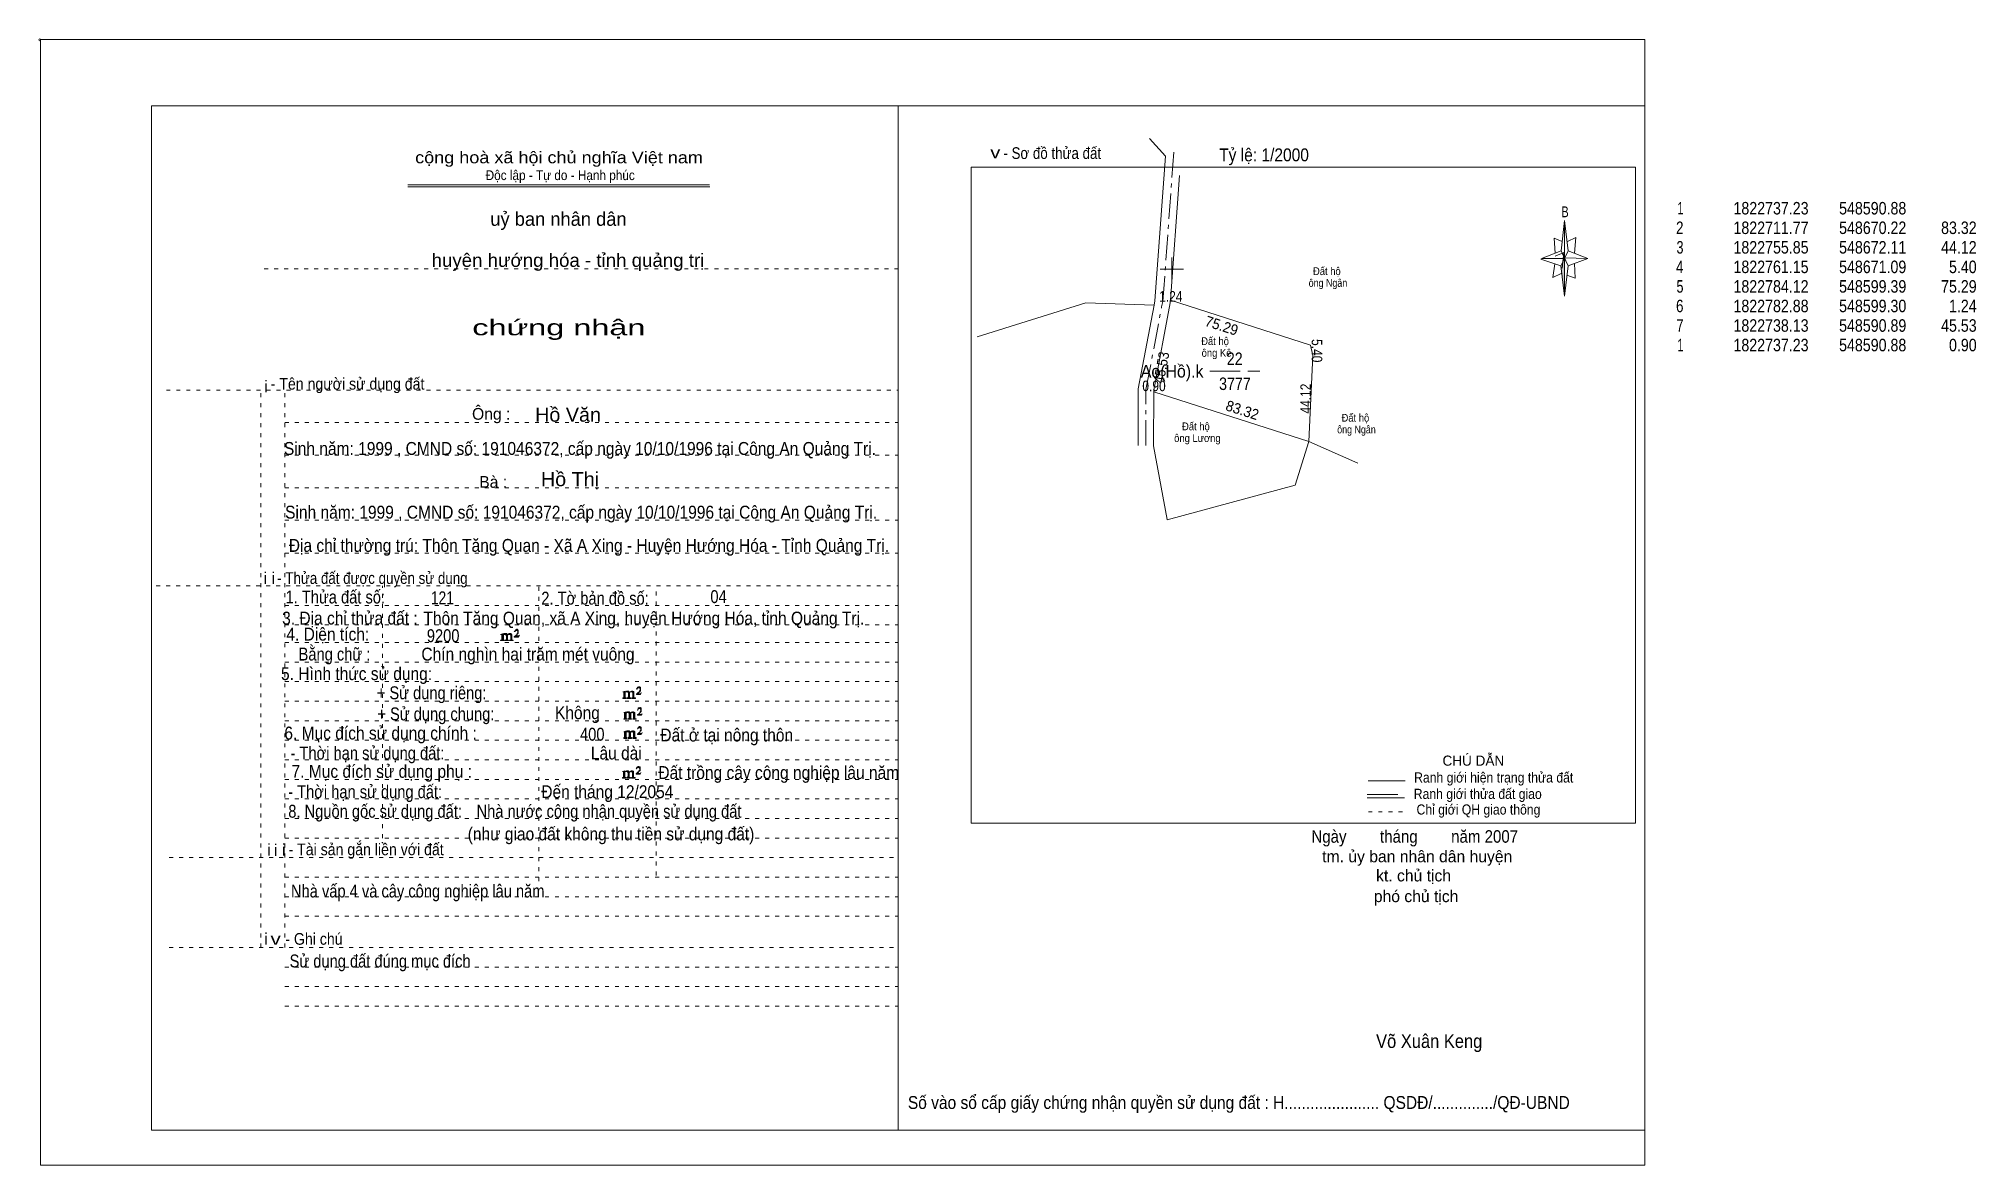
# Model space of a CAD drawing. Header units: centimetres. Extents: x -1.6 to 48, y -3.3 to 25.5.
import ezdxf
from ezdxf.enums import TextEntityAlignment as Align

# ---------------------------------------------------------------- set-up
doc = ezdxf.new("R2010")
doc.units = ezdxf.units.CM
doc.header["$LTSCALE"] = 0.13
for name, pattern in [('DOT_DASHED', [7.7, 5, -1.2, 0.3, -1.2]), ('DOTTED', [1.5, 0.3, -1.2]), ('LONG_DASHED', [7.5, 6, -1.5])]:
    doc.linetypes.add(name, pattern=pattern)
for name, color, linetype, lineweight in [('1', 7, 'DOTTED', 13), ('22', 7, 'Continuous', 13), ('33', 7, 'LONG_DASHED', 13), ('4', 7, 'Continuous', 13), ('5', 7, 'Continuous', 13), ('50', 7, 'Continuous', 13), ('53', 7, 'Continuous', 13)]:
    doc.layers.add(name, color=color, linetype=linetype, lineweight=lineweight)
for name, color, linetype in [('10', 7, 'Continuous'), ('23', 7, 'Continuous'), ('30', 7, 'Continuous')]:
    doc.layers.add(name, color=color, linetype=linetype)

msp = doc.modelspace()

# ---------------------------------------------------------------- hatches: boundary and pattern name
at = {"layer": '5'}
msp.add_hatch(color=256, dxfattribs=at).paths.add_polyline_path([(37.46, 19.87), (37.46, 18.91), (37.36, 19.69)])
at = {"layer": '50'}
for points in [[(10.27, 10.13), (10.27, 10.12), (10.27, 10.11), (10.25, 10.11), (10.24, 10.11), (10.24, 10.1), (10.33, 10.1), (10.33, 10.11), (10.32, 10.11), (10.31, 10.11), (10.31, 10.12), (10.31, 10.13), (10.31, 10.24), (10.31, 10.25), (10.32, 10.26), (10.34, 10.26), (10.35, 10.26), (10.36, 10.26), (10.37, 10.25), (10.39, 10.22), (10.39, 10.13), (10.37, 10.12), (10.37, 10.11), (10.36, 10.11), (10.35, 10.11), (10.35, 10.1), (10.44, 10.1), (10.44, 10.11), (10.43, 10.11), (10.42, 10.11), (10.42, 10.12), (10.42, 10.13), (10.42, 10.24), (10.44, 10.26), (10.45, 10.26), (10.46, 10.26), (10.49, 10.26), (10.49, 10.25), (10.5, 10.24), (10.5, 10.22), (10.5, 10.13), (10.5, 10.12), (10.49, 10.11), (10.49, 10.11), (10.47, 10.11), (10.47, 10.1), (10.56, 10.1), (10.56, 10.11), (10.55, 10.11), (10.54, 10.11), (10.53, 10.12), (10.53, 10.13), (10.53, 10.2), (10.53, 10.25), (10.53, 10.26), (10.52, 10.27), (10.5, 10.28), (10.47, 10.28), (10.46, 10.28), (10.44, 10.27), (10.41, 10.25), (10.41, 10.26), (10.4, 10.28), (10.39, 10.28), (10.37, 10.28), (10.35, 10.28), (10.34, 10.28), (10.32, 10.26), (10.31, 10.26), (10.31, 10.25), (10.31, 10.25), (10.31, 10.26), (10.31, 10.28), (10.24, 10.26), (10.24, 10.26), (10.25, 10.26), (10.27, 10.25), (10.27, 10.24), (10.27, 10.23)], [(10.69, 10.19), (10.72, 10.24), (10.72, 10.24), (10.71, 10.22), (10.69, 10.22), (10.68, 10.22), (10.63, 10.22), (10.66, 10.26), (10.67, 10.27), (10.69, 10.28), (10.69, 10.3), (10.69, 10.32), (10.69, 10.34), (10.69, 10.35), (10.69, 10.37), (10.68, 10.38), (10.67, 10.38), (10.66, 10.39), (10.65, 10.39), (10.63, 10.38), (10.63, 10.38), (10.62, 10.37), (10.61, 10.35), (10.59, 10.33), (10.61, 10.33), (10.61, 10.35), (10.62, 10.35), (10.63, 10.36), (10.65, 10.36), (10.66, 10.36), (10.67, 10.35), (10.68, 10.35), (10.68, 10.32), (10.68, 10.3), (10.66, 10.28), (10.66, 10.26), (10.65, 10.25), (10.59, 10.2), (10.59, 10.19)], [(13.39, 8.66), (13.39, 8.65), (13.39, 8.64), (13.38, 8.64), (13.37, 8.64), (13.37, 8.62), (13.45, 8.62), (13.45, 8.64), (13.44, 8.64), (13.43, 8.64), (13.43, 8.65), (13.43, 8.66), (13.43, 8.77), (13.43, 8.78), (13.44, 8.79), (13.47, 8.79), (13.48, 8.79), (13.49, 8.79), (13.5, 8.78), (13.51, 8.74), (13.51, 8.66), (13.5, 8.65), (13.5, 8.64), (13.49, 8.64), (13.48, 8.64), (13.48, 8.62), (13.57, 8.62), (13.57, 8.64), (13.55, 8.64), (13.54, 8.64), (13.54, 8.65), (13.54, 8.66), (13.54, 8.77), (13.57, 8.79), (13.58, 8.79), (13.59, 8.79), (13.61, 8.79), (13.61, 8.78), (13.62, 8.77), (13.62, 8.74), (13.62, 8.66), (13.62, 8.65), (13.61, 8.64), (13.61, 8.64), (13.6, 8.64), (13.6, 8.62), (13.69, 8.62), (13.69, 8.64), (13.67, 8.64), (13.66, 8.64), (13.65, 8.65), (13.65, 8.66), (13.65, 8.73), (13.65, 8.78), (13.65, 8.79), (13.64, 8.8), (13.62, 8.81), (13.6, 8.81), (13.59, 8.81), (13.57, 8.8), (13.53, 8.78), (13.53, 8.79), (13.52, 8.81), (13.51, 8.81), (13.5, 8.81), (13.48, 8.81), (13.47, 8.81), (13.44, 8.79), (13.43, 8.79), (13.43, 8.78), (13.43, 8.78), (13.43, 8.79), (13.43, 8.81), (13.37, 8.79), (13.37, 8.79), (13.38, 8.79), (13.39, 8.78), (13.39, 8.77), (13.39, 8.76)], [(13.82, 8.72), (13.84, 8.77), (13.84, 8.77), (13.83, 8.74), (13.82, 8.74), (13.81, 8.74), (13.75, 8.74), (13.79, 8.79), (13.8, 8.8), (13.82, 8.81), (13.82, 8.83), (13.82, 8.84), (13.82, 8.87), (13.82, 8.88), (13.82, 8.9), (13.81, 8.91), (13.8, 8.91), (13.79, 8.92), (13.77, 8.92), (13.75, 8.91), (13.75, 8.91), (13.74, 8.9), (13.73, 8.88), (13.72, 8.86), (13.73, 8.86), (13.73, 8.88), (13.74, 8.88), (13.75, 8.89), (13.77, 8.89), (13.79, 8.89), (13.8, 8.88), (13.81, 8.88), (13.81, 8.84), (13.81, 8.83), (13.79, 8.81), (13.79, 8.79), (13.77, 8.78), (13.72, 8.73), (13.72, 8.72)], [(13.41, 8.12), (13.41, 8.11), (13.41, 8.1), (13.4, 8.1), (13.39, 8.1), (13.39, 8.09), (13.48, 8.09), (13.48, 8.1), (13.47, 8.1), (13.45, 8.1), (13.45, 8.11), (13.45, 8.12), (13.45, 8.23), (13.45, 8.24), (13.47, 8.26), (13.49, 8.26), (13.5, 8.26), (13.51, 8.26), (13.52, 8.24), (13.53, 8.21), (13.53, 8.12), (13.52, 8.11), (13.52, 8.1), (13.51, 8.1), (13.5, 8.1), (13.5, 8.09), (13.59, 8.09), (13.59, 8.1), (13.58, 8.1), (13.57, 8.1), (13.57, 8.11), (13.57, 8.12), (13.57, 8.23), (13.59, 8.26), (13.6, 8.26), (13.61, 8.26), (13.63, 8.26), (13.63, 8.24), (13.64, 8.23), (13.64, 8.21), (13.64, 8.12), (13.64, 8.11), (13.63, 8.1), (13.63, 8.1), (13.62, 8.1), (13.62, 8.09), (13.71, 8.09), (13.71, 8.1), (13.7, 8.1), (13.69, 8.1), (13.67, 8.11), (13.67, 8.12), (13.67, 8.2), (13.67, 8.24), (13.67, 8.26), (13.66, 8.27), (13.64, 8.28), (13.62, 8.28), (13.61, 8.28), (13.59, 8.27), (13.55, 8.24), (13.55, 8.26), (13.54, 8.28), (13.53, 8.28), (13.52, 8.28), (13.5, 8.28), (13.49, 8.28), (13.47, 8.26), (13.45, 8.26), (13.45, 8.24), (13.45, 8.24), (13.45, 8.26), (13.45, 8.28), (13.39, 8.26), (13.39, 8.26), (13.4, 8.26), (13.41, 8.24), (13.41, 8.23), (13.41, 8.22)], [(13.84, 8.19), (13.86, 8.23), (13.86, 8.23), (13.85, 8.21), (13.84, 8.21), (13.83, 8.21), (13.77, 8.21), (13.81, 8.26), (13.82, 8.27), (13.84, 8.28), (13.84, 8.3), (13.84, 8.31), (13.84, 8.33), (13.84, 8.34), (13.84, 8.37), (13.83, 8.38), (13.82, 8.38), (13.81, 8.39), (13.8, 8.39), (13.77, 8.38), (13.77, 8.38), (13.76, 8.37), (13.75, 8.34), (13.74, 8.32), (13.75, 8.32), (13.75, 8.34), (13.76, 8.34), (13.77, 8.36), (13.8, 8.36), (13.81, 8.36), (13.82, 8.34), (13.83, 8.34), (13.83, 8.31), (13.83, 8.3), (13.81, 8.28), (13.81, 8.26), (13.8, 8.24), (13.74, 8.2), (13.74, 8.19)], [(13.41, 7.64), (13.41, 7.63), (13.41, 7.62), (13.4, 7.62), (13.39, 7.62), (13.39, 7.6), (13.47, 7.6), (13.47, 7.62), (13.46, 7.62), (13.45, 7.62), (13.45, 7.63), (13.45, 7.64), (13.45, 7.75), (13.45, 7.76), (13.46, 7.77), (13.49, 7.77), (13.5, 7.77), (13.51, 7.77), (13.52, 7.76), (13.53, 7.72), (13.53, 7.64), (13.52, 7.63), (13.52, 7.62), (13.51, 7.62), (13.5, 7.62), (13.5, 7.6), (13.59, 7.6), (13.59, 7.62), (13.57, 7.62), (13.56, 7.62), (13.56, 7.63), (13.56, 7.64), (13.56, 7.75), (13.59, 7.77), (13.6, 7.77), (13.61, 7.77), (13.63, 7.77), (13.63, 7.76), (13.64, 7.75), (13.64, 7.72), (13.64, 7.64), (13.64, 7.63), (13.63, 7.62), (13.63, 7.62), (13.62, 7.62), (13.62, 7.6), (13.71, 7.6), (13.71, 7.62), (13.69, 7.62), (13.68, 7.62), (13.67, 7.63), (13.67, 7.64), (13.67, 7.71), (13.67, 7.76), (13.67, 7.77), (13.66, 7.78), (13.64, 7.79), (13.62, 7.79), (13.61, 7.79), (13.59, 7.78), (13.55, 7.76), (13.55, 7.77), (13.54, 7.79), (13.53, 7.79), (13.52, 7.79), (13.5, 7.79), (13.49, 7.79), (13.46, 7.77), (13.45, 7.77), (13.45, 7.76), (13.45, 7.76), (13.45, 7.77), (13.45, 7.79), (13.39, 7.77), (13.39, 7.77), (13.4, 7.77), (13.41, 7.76), (13.41, 7.75), (13.41, 7.74)], [(13.84, 7.7), (13.86, 7.75), (13.86, 7.75), (13.85, 7.72), (13.84, 7.72), (13.83, 7.72), (13.77, 7.72), (13.81, 7.77), (13.82, 7.78), (13.84, 7.79), (13.84, 7.81), (13.84, 7.82), (13.84, 7.85), (13.84, 7.86), (13.84, 7.88), (13.83, 7.89), (13.82, 7.89), (13.81, 7.9), (13.79, 7.9), (13.77, 7.89), (13.77, 7.89), (13.76, 7.88), (13.75, 7.86), (13.74, 7.84), (13.75, 7.84), (13.75, 7.86), (13.76, 7.86), (13.77, 7.87), (13.79, 7.87), (13.81, 7.87), (13.82, 7.86), (13.83, 7.86), (13.83, 7.82), (13.83, 7.81), (13.81, 7.79), (13.81, 7.77), (13.79, 7.76), (13.74, 7.71), (13.74, 7.7)], [(13.38, 6.62), (13.38, 6.61), (13.38, 6.6), (13.37, 6.6), (13.36, 6.6), (13.36, 6.58), (13.44, 6.58), (13.44, 6.6), (13.43, 6.6), (13.42, 6.6), (13.42, 6.61), (13.42, 6.62), (13.42, 6.73), (13.42, 6.74), (13.43, 6.75), (13.46, 6.75), (13.47, 6.75), (13.48, 6.75), (13.49, 6.74), (13.5, 6.7), (13.5, 6.62), (13.49, 6.61), (13.49, 6.6), (13.48, 6.6), (13.47, 6.6), (13.47, 6.58), (13.56, 6.58), (13.56, 6.6), (13.54, 6.6), (13.53, 6.6), (13.53, 6.61), (13.53, 6.62), (13.53, 6.73), (13.56, 6.75), (13.57, 6.75), (13.58, 6.75), (13.6, 6.75), (13.6, 6.74), (13.61, 6.73), (13.61, 6.7), (13.61, 6.62), (13.61, 6.61), (13.6, 6.6), (13.6, 6.6), (13.59, 6.6), (13.59, 6.58), (13.68, 6.58), (13.68, 6.6), (13.66, 6.6), (13.65, 6.6), (13.64, 6.61), (13.64, 6.62), (13.64, 6.69), (13.64, 6.74), (13.64, 6.75), (13.63, 6.76), (13.61, 6.77), (13.59, 6.77), (13.58, 6.77), (13.56, 6.76), (13.52, 6.74), (13.52, 6.75), (13.51, 6.77), (13.5, 6.77), (13.49, 6.77), (13.47, 6.77), (13.46, 6.77), (13.43, 6.75), (13.42, 6.75), (13.42, 6.74), (13.42, 6.74), (13.42, 6.75), (13.42, 6.77), (13.36, 6.75), (13.36, 6.75), (13.37, 6.75), (13.38, 6.74), (13.38, 6.73), (13.38, 6.72)], [(13.81, 6.68), (13.83, 6.73), (13.83, 6.73), (13.82, 6.7), (13.81, 6.7), (13.8, 6.7), (13.74, 6.7), (13.78, 6.75), (13.79, 6.76), (13.81, 6.77), (13.81, 6.79), (13.81, 6.8), (13.81, 6.83), (13.81, 6.84), (13.81, 6.86), (13.8, 6.87), (13.79, 6.87), (13.78, 6.88), (13.76, 6.88), (13.74, 6.87), (13.74, 6.87), (13.73, 6.86), (13.72, 6.84), (13.71, 6.82), (13.72, 6.82), (13.72, 6.84), (13.73, 6.84), (13.74, 6.85), (13.76, 6.85), (13.78, 6.85), (13.79, 6.84), (13.8, 6.84), (13.8, 6.8), (13.8, 6.79), (13.78, 6.77), (13.78, 6.75), (13.76, 6.74), (13.71, 6.69), (13.71, 6.68)]]:
    msp.add_hatch(color=256, dxfattribs=at).paths.add_polyline_path(points)

# ---------------------------------------------------------------- linework, layer by layer
at = {"layer": '1', "linetype": 'Continuous'}
for p, q in [((1.31, -2.42), (1.31, 23.78)), ((1.31, 23.78), (39.51, 23.78)), ((20.41, -2.42), (20.41, 23.78)), ((39.51, -2.42), (39.51, 23.78)), ((7.87, 21.76), (15.58, 21.76)), ((7.87, 21.71), (15.59, 21.71)), ((37.36, 19.69), (36.85, 19.86)), ((1.31, -2.42), (39.51, -2.42))]:
    msp.add_line(p, q, dxfattribs=at)
at = {"layer": '1'}
for p, q in [((4.19, 19.61), (20.41, 19.61)), ((1.69, 16.51), (20.41, 16.51)), ((4.11, 2.25), (4.11, 16.51)), ((4.72, 2.25), (4.72, 16.51)), ((4.72, 15.68), (20.41, 15.68)), ((4.72, 14.84), (20.41, 14.84)), ((4.72, 14.01), (20.41, 14.01)), ((4.72, 13.18), (20.41, 13.18)), ((4.72, 12.34), (20.41, 12.34)), ((1.43, 11.5), (20.41, 11.5)), ((7.22, 5.05), (7.22, 11.5)), ((11.22, 3.95), (11.22, 11.5)), ((14.22, 4.09), (14.22, 11.5)), ((4.72, 11), (20.41, 11)), ((4.72, 10.5), (20.41, 10.5)), ((4.72, 10.05), (20.41, 10.05)), ((4.72, 9.55), (20.41, 9.55)), ((4.72, 9.05), (20.41, 9.05)), ((4.72, 8.55), (20.41, 8.55)), ((4.72, 8.05), (20.41, 8.05)), ((4.72, 7.55), (20.41, 7.55)), ((4.72, 7.05), (20.41, 7.05)), ((4.72, 6.55), (20.41, 6.55)), ((4.72, 6.05), (20.41, 6.05)), ((4.72, 5.55), (20.41, 5.55)), ((4.72, 5.05), (20.41, 5.05)), ((1.76, 4.55), (20.41, 4.55)), ((4.72, 4.05), (20.41, 4.05)), ((4.72, 3.55), (20.41, 3.55)), ((4.72, 3.05), (20.41, 3.05)), ((1.76, 2.25), (20.41, 2.25)), ((4.72, 1.75), (20.41, 1.75)), ((4.72, 1.25), (20.41, 1.25)), ((4.72, 0.75), (20.41, 0.75))]:
    msp.add_line(p, q, dxfattribs=at)
at = {"layer": '1', "linetype": 'Continuous'}
msp.add_lwpolyline([(-1.53, -3.32), (39.51, -3.32), (39.51, 25.48), (-1.53, 25.48)], close=True, dxfattribs=at)
msp.add_lwpolyline([(37.37, 19.49), (37.16, 19.39), (37.21, 19.74)], dxfattribs=at)
at = {"layer": '22'}
for p, q in [((27.38, 18.81), (27.61, 22)), ((26.95, 16.46), (30.92, 15.19)), ((30.92, 15.19), (32.17, 14.64))]:
    msp.add_line(p, q, dxfattribs=at)
for points in [[(26.96, 18.68), (26.98, 18.79), (27.25, 22.49), (26.84, 22.94)], [(26.96, 18.68), (25.21, 18.74), (22.43, 17.87)], [(26.55, 15.09), (26.55, 16.54), (26.96, 18.68)], [(26.95, 16.46), (26.95, 16.51), (27.37, 18.74), (27.38, 18.81)], [(30.92, 15.19), (31.02, 17.39), (30.96, 17.66), (27.38, 18.81)], [(27.29, 13.19), (27.29, 13.2), (26.94, 15.08), (26.95, 16.46)], [(27.29, 13.19), (30.57, 14.08), (30.92, 15.19)]]:
    msp.add_lwpolyline(points, dxfattribs=at)
at = {"layer": '22', "linetype": 'DOT_DASHED'}
for points in [[(27.15, 18.64), (27.18, 18.77), (27.47, 22.7)], [(26.75, 15.09), (26.75, 16.52), (27.15, 18.64)]]:
    msp.add_lwpolyline(points, dxfattribs=at)
at = {"layer": '33'}
msp.add_line((28.38, 16.99), (29.66, 16.99), dxfattribs=at)
at = {"layer": '4'}
for p, q in [((32.43, 6.51), (33.38, 6.51)), ((32.41, 6.08), (33.36, 6.08))]:
    msp.add_line(p, q, dxfattribs=at)
at = {"layer": '4', "linetype": 'LONG_DASHED'}
msp.add_line((32.41, 6.16), (33.36, 6.16), dxfattribs=at)
at = {"layer": '4', "linetype": 'DOTTED'}
msp.add_line((32.44, 5.72), (33.43, 5.72), dxfattribs=at)
at = {"layer": '4'}
msp.add_lwpolyline([(22.28, 22.21), (39.27, 22.21), (39.27, 5.43), (22.28, 5.43)], close=True, dxfattribs=at)
msp.add_circle((-1.55, 25.47), 0.025, dxfattribs=at)
at = {"layer": '5'}
for p, q in [((37.37, 20.07), (37.46, 20.85)), ((37.55, 20.07), (38.05, 19.87)), ((37.55, 19.69), (37.46, 18.91)), ((37.73, 19.37), (37.52, 19.45)), ((37.71, 19.75), (37.73, 19.37))]:
    msp.add_line(p, q, dxfattribs=at)
for points in [[(37.46, 20.85), (37.55, 20.07), (37.46, 19.87)], [(37.46, 19.87), (36.87, 19.87), (37.37, 20.07), (37.55, 19.69), (38.05, 19.87), (37.46, 19.89)], [(37.46, 19.87), (37.46, 18.91), (37.36, 19.69)]]:
    msp.add_lwpolyline(points, close=True, dxfattribs=at)
for points in [[(37.4, 20.31), (37.19, 20.39), (37.22, 20.01)], [(37.53, 20.31), (37.75, 20.41), (37.71, 20.01)], [(37.46, 19.87), (37.37, 20.07), (36.87, 19.87)], [(37.22, 19.93), (37.44, 20.03), (37.4, 19.63)], [(37.46, 19.87), (37.55, 19.69), (38.05, 19.87)]]:
    msp.add_lwpolyline(points, dxfattribs=at)
at = {"layer": '50'}
for points in [[(10.27, 10.13), (10.27, 10.12), (10.27, 10.11), (10.25, 10.11), (10.24, 10.11), (10.24, 10.1), (10.33, 10.1), (10.33, 10.11), (10.32, 10.11), (10.31, 10.11), (10.31, 10.12), (10.31, 10.13), (10.31, 10.24), (10.31, 10.25), (10.32, 10.26), (10.34, 10.26), (10.35, 10.26), (10.36, 10.26), (10.37, 10.25), (10.39, 10.22), (10.39, 10.13), (10.37, 10.12), (10.37, 10.11), (10.36, 10.11), (10.35, 10.11), (10.35, 10.1), (10.44, 10.1), (10.44, 10.11), (10.43, 10.11), (10.42, 10.11), (10.42, 10.12), (10.42, 10.13), (10.42, 10.24), (10.44, 10.26), (10.45, 10.26), (10.46, 10.26), (10.49, 10.26), (10.49, 10.25), (10.5, 10.24), (10.5, 10.22), (10.5, 10.13), (10.5, 10.12), (10.49, 10.11), (10.49, 10.11), (10.47, 10.11), (10.47, 10.1), (10.56, 10.1), (10.56, 10.11), (10.55, 10.11), (10.54, 10.11), (10.53, 10.12), (10.53, 10.13), (10.53, 10.2), (10.53, 10.25), (10.53, 10.26), (10.52, 10.27), (10.5, 10.28), (10.47, 10.28), (10.46, 10.28), (10.44, 10.27), (10.41, 10.25), (10.41, 10.26), (10.4, 10.28), (10.39, 10.28), (10.37, 10.28), (10.35, 10.28), (10.34, 10.28), (10.32, 10.26), (10.31, 10.26), (10.31, 10.25), (10.31, 10.25), (10.31, 10.26), (10.31, 10.28), (10.24, 10.26), (10.24, 10.26), (10.25, 10.26), (10.27, 10.25), (10.27, 10.24), (10.27, 10.23)], [(10.69, 10.19), (10.72, 10.24), (10.72, 10.24), (10.71, 10.22), (10.69, 10.22), (10.68, 10.22), (10.63, 10.22), (10.66, 10.26), (10.67, 10.27), (10.69, 10.28), (10.69, 10.3), (10.69, 10.32), (10.69, 10.34), (10.69, 10.35), (10.69, 10.37), (10.68, 10.38), (10.67, 10.38), (10.66, 10.39), (10.65, 10.39), (10.63, 10.38), (10.63, 10.38), (10.62, 10.37), (10.61, 10.35), (10.59, 10.33), (10.61, 10.33), (10.61, 10.35), (10.62, 10.35), (10.63, 10.36), (10.65, 10.36), (10.66, 10.36), (10.67, 10.35), (10.68, 10.35), (10.68, 10.32), (10.68, 10.3), (10.66, 10.28), (10.66, 10.26), (10.65, 10.25), (10.59, 10.2), (10.59, 10.19)], [(13.39, 8.66), (13.39, 8.65), (13.39, 8.64), (13.38, 8.64), (13.37, 8.64), (13.37, 8.62), (13.45, 8.62), (13.45, 8.64), (13.44, 8.64), (13.43, 8.64), (13.43, 8.65), (13.43, 8.66), (13.43, 8.77), (13.43, 8.78), (13.44, 8.79), (13.47, 8.79), (13.48, 8.79), (13.49, 8.79), (13.5, 8.78), (13.51, 8.74), (13.51, 8.66), (13.5, 8.65), (13.5, 8.64), (13.49, 8.64), (13.48, 8.64), (13.48, 8.62), (13.57, 8.62), (13.57, 8.64), (13.55, 8.64), (13.54, 8.64), (13.54, 8.65), (13.54, 8.66), (13.54, 8.77), (13.57, 8.79), (13.58, 8.79), (13.59, 8.79), (13.61, 8.79), (13.61, 8.78), (13.62, 8.77), (13.62, 8.74), (13.62, 8.66), (13.62, 8.65), (13.61, 8.64), (13.61, 8.64), (13.6, 8.64), (13.6, 8.62), (13.69, 8.62), (13.69, 8.64), (13.67, 8.64), (13.66, 8.64), (13.65, 8.65), (13.65, 8.66), (13.65, 8.73), (13.65, 8.78), (13.65, 8.79), (13.64, 8.8), (13.62, 8.81), (13.6, 8.81), (13.59, 8.81), (13.57, 8.8), (13.53, 8.78), (13.53, 8.79), (13.52, 8.81), (13.51, 8.81), (13.5, 8.81), (13.48, 8.81), (13.47, 8.81), (13.44, 8.79), (13.43, 8.79), (13.43, 8.78), (13.43, 8.78), (13.43, 8.79), (13.43, 8.81), (13.37, 8.79), (13.37, 8.79), (13.38, 8.79), (13.39, 8.78), (13.39, 8.77), (13.39, 8.76)], [(13.82, 8.72), (13.84, 8.77), (13.84, 8.77), (13.83, 8.74), (13.82, 8.74), (13.81, 8.74), (13.75, 8.74), (13.79, 8.79), (13.8, 8.8), (13.82, 8.81), (13.82, 8.83), (13.82, 8.84), (13.82, 8.87), (13.82, 8.88), (13.82, 8.9), (13.81, 8.91), (13.8, 8.91), (13.79, 8.92), (13.77, 8.92), (13.75, 8.91), (13.75, 8.91), (13.74, 8.9), (13.73, 8.88), (13.72, 8.86), (13.73, 8.86), (13.73, 8.88), (13.74, 8.88), (13.75, 8.89), (13.77, 8.89), (13.79, 8.89), (13.8, 8.88), (13.81, 8.88), (13.81, 8.84), (13.81, 8.83), (13.79, 8.81), (13.79, 8.79), (13.77, 8.78), (13.72, 8.73), (13.72, 8.72)], [(13.41, 8.12), (13.41, 8.11), (13.41, 8.1), (13.4, 8.1), (13.39, 8.1), (13.39, 8.09), (13.48, 8.09), (13.48, 8.1), (13.47, 8.1), (13.45, 8.1), (13.45, 8.11), (13.45, 8.12), (13.45, 8.23), (13.45, 8.24), (13.47, 8.26), (13.49, 8.26), (13.5, 8.26), (13.51, 8.26), (13.52, 8.24), (13.53, 8.21), (13.53, 8.12), (13.52, 8.11), (13.52, 8.1), (13.51, 8.1), (13.5, 8.1), (13.5, 8.09), (13.59, 8.09), (13.59, 8.1), (13.58, 8.1), (13.57, 8.1), (13.57, 8.11), (13.57, 8.12), (13.57, 8.23), (13.59, 8.26), (13.6, 8.26), (13.61, 8.26), (13.63, 8.26), (13.63, 8.24), (13.64, 8.23), (13.64, 8.21), (13.64, 8.12), (13.64, 8.11), (13.63, 8.1), (13.63, 8.1), (13.62, 8.1), (13.62, 8.09), (13.71, 8.09), (13.71, 8.1), (13.7, 8.1), (13.69, 8.1), (13.67, 8.11), (13.67, 8.12), (13.67, 8.2), (13.67, 8.24), (13.67, 8.26), (13.66, 8.27), (13.64, 8.28), (13.62, 8.28), (13.61, 8.28), (13.59, 8.27), (13.55, 8.24), (13.55, 8.26), (13.54, 8.28), (13.53, 8.28), (13.52, 8.28), (13.5, 8.28), (13.49, 8.28), (13.47, 8.26), (13.45, 8.26), (13.45, 8.24), (13.45, 8.24), (13.45, 8.26), (13.45, 8.28), (13.39, 8.26), (13.39, 8.26), (13.4, 8.26), (13.41, 8.24), (13.41, 8.23), (13.41, 8.22)], [(13.84, 8.19), (13.86, 8.23), (13.86, 8.23), (13.85, 8.21), (13.84, 8.21), (13.83, 8.21), (13.77, 8.21), (13.81, 8.26), (13.82, 8.27), (13.84, 8.28), (13.84, 8.3), (13.84, 8.31), (13.84, 8.33), (13.84, 8.34), (13.84, 8.37), (13.83, 8.38), (13.82, 8.38), (13.81, 8.39), (13.8, 8.39), (13.77, 8.38), (13.77, 8.38), (13.76, 8.37), (13.75, 8.34), (13.74, 8.32), (13.75, 8.32), (13.75, 8.34), (13.76, 8.34), (13.77, 8.36), (13.8, 8.36), (13.81, 8.36), (13.82, 8.34), (13.83, 8.34), (13.83, 8.31), (13.83, 8.3), (13.81, 8.28), (13.81, 8.26), (13.8, 8.24), (13.74, 8.2), (13.74, 8.19)], [(13.41, 7.64), (13.41, 7.63), (13.41, 7.62), (13.4, 7.62), (13.39, 7.62), (13.39, 7.6), (13.47, 7.6), (13.47, 7.62), (13.46, 7.62), (13.45, 7.62), (13.45, 7.63), (13.45, 7.64), (13.45, 7.75), (13.45, 7.76), (13.46, 7.77), (13.49, 7.77), (13.5, 7.77), (13.51, 7.77), (13.52, 7.76), (13.53, 7.72), (13.53, 7.64), (13.52, 7.63), (13.52, 7.62), (13.51, 7.62), (13.5, 7.62), (13.5, 7.6), (13.59, 7.6), (13.59, 7.62), (13.57, 7.62), (13.56, 7.62), (13.56, 7.63), (13.56, 7.64), (13.56, 7.75), (13.59, 7.77), (13.6, 7.77), (13.61, 7.77), (13.63, 7.77), (13.63, 7.76), (13.64, 7.75), (13.64, 7.72), (13.64, 7.64), (13.64, 7.63), (13.63, 7.62), (13.63, 7.62), (13.62, 7.62), (13.62, 7.6), (13.71, 7.6), (13.71, 7.62), (13.69, 7.62), (13.68, 7.62), (13.67, 7.63), (13.67, 7.64), (13.67, 7.71), (13.67, 7.76), (13.67, 7.77), (13.66, 7.78), (13.64, 7.79), (13.62, 7.79), (13.61, 7.79), (13.59, 7.78), (13.55, 7.76), (13.55, 7.77), (13.54, 7.79), (13.53, 7.79), (13.52, 7.79), (13.5, 7.79), (13.49, 7.79), (13.46, 7.77), (13.45, 7.77), (13.45, 7.76), (13.45, 7.76), (13.45, 7.77), (13.45, 7.79), (13.39, 7.77), (13.39, 7.77), (13.4, 7.77), (13.41, 7.76), (13.41, 7.75), (13.41, 7.74)], [(13.84, 7.7), (13.86, 7.75), (13.86, 7.75), (13.85, 7.72), (13.84, 7.72), (13.83, 7.72), (13.77, 7.72), (13.81, 7.77), (13.82, 7.78), (13.84, 7.79), (13.84, 7.81), (13.84, 7.82), (13.84, 7.85), (13.84, 7.86), (13.84, 7.88), (13.83, 7.89), (13.82, 7.89), (13.81, 7.9), (13.79, 7.9), (13.77, 7.89), (13.77, 7.89), (13.76, 7.88), (13.75, 7.86), (13.74, 7.84), (13.75, 7.84), (13.75, 7.86), (13.76, 7.86), (13.77, 7.87), (13.79, 7.87), (13.81, 7.87), (13.82, 7.86), (13.83, 7.86), (13.83, 7.82), (13.83, 7.81), (13.81, 7.79), (13.81, 7.77), (13.79, 7.76), (13.74, 7.71), (13.74, 7.7)], [(13.38, 6.62), (13.38, 6.61), (13.38, 6.6), (13.37, 6.6), (13.36, 6.6), (13.36, 6.58), (13.44, 6.58), (13.44, 6.6), (13.43, 6.6), (13.42, 6.6), (13.42, 6.61), (13.42, 6.62), (13.42, 6.73), (13.42, 6.74), (13.43, 6.75), (13.46, 6.75), (13.47, 6.75), (13.48, 6.75), (13.49, 6.74), (13.5, 6.7), (13.5, 6.62), (13.49, 6.61), (13.49, 6.6), (13.48, 6.6), (13.47, 6.6), (13.47, 6.58), (13.56, 6.58), (13.56, 6.6), (13.54, 6.6), (13.53, 6.6), (13.53, 6.61), (13.53, 6.62), (13.53, 6.73), (13.56, 6.75), (13.57, 6.75), (13.58, 6.75), (13.6, 6.75), (13.6, 6.74), (13.61, 6.73), (13.61, 6.7), (13.61, 6.62), (13.61, 6.61), (13.6, 6.6), (13.6, 6.6), (13.59, 6.6), (13.59, 6.58), (13.68, 6.58), (13.68, 6.6), (13.66, 6.6), (13.65, 6.6), (13.64, 6.61), (13.64, 6.62), (13.64, 6.69), (13.64, 6.74), (13.64, 6.75), (13.63, 6.76), (13.61, 6.77), (13.59, 6.77), (13.58, 6.77), (13.56, 6.76), (13.52, 6.74), (13.52, 6.75), (13.51, 6.77), (13.5, 6.77), (13.49, 6.77), (13.47, 6.77), (13.46, 6.77), (13.43, 6.75), (13.42, 6.75), (13.42, 6.74), (13.42, 6.74), (13.42, 6.75), (13.42, 6.77), (13.36, 6.75), (13.36, 6.75), (13.37, 6.75), (13.38, 6.74), (13.38, 6.73), (13.38, 6.72)], [(13.81, 6.68), (13.83, 6.73), (13.83, 6.73), (13.82, 6.7), (13.81, 6.7), (13.8, 6.7), (13.74, 6.7), (13.78, 6.75), (13.79, 6.76), (13.81, 6.77), (13.81, 6.79), (13.81, 6.8), (13.81, 6.83), (13.81, 6.84), (13.81, 6.86), (13.8, 6.87), (13.79, 6.87), (13.78, 6.88), (13.76, 6.88), (13.74, 6.87), (13.74, 6.87), (13.73, 6.86), (13.72, 6.84), (13.71, 6.82), (13.72, 6.82), (13.72, 6.84), (13.73, 6.84), (13.74, 6.85), (13.76, 6.85), (13.78, 6.85), (13.79, 6.84), (13.8, 6.84), (13.8, 6.8), (13.8, 6.79), (13.78, 6.77), (13.78, 6.75), (13.76, 6.74), (13.71, 6.69), (13.71, 6.68)]]:
    msp.add_lwpolyline(points, close=True, dxfattribs=at)
at = {"layer": '53'}
for p, q in [((27.41, 19.3), (27.41, 19.9)), ((27.11, 19.6), (27.71, 19.6))]:
    msp.add_line(p, q, dxfattribs=at)

# ---------------------------------------------------------------- texts
at = {"layer": '1'}
for s, height, width, p in [('cộng hoà xã hội chủ nghĩa Việt nam', 0.3, 1.15, (11.735, 22.31)), ('v', 0.3, 1.3, (22.895, 22.44)), ('- Sơ đồ thửa đất ', 0.3, 0.85, (24.4, 22.42)), ('Độc lập - Tự do - Hạnh phúc', 0.25, 0.9, (11.765, 21.88)), ('chứng nhận', 0.4, 1.55, (11.73, 17.91)), ('- Tên người sử dụng đất', 0.3, 0.9, (6.325, 16.52)), ('- Thửa đất được quyền sử dụng', 0.3, 0.85, (6.96, 11.55)), ('- Tài sản gắn liền với đất ', 0.3, 0.9, (6.85, 4.61)), ('v', 0.3, 1.3, (4.485, 2.32)), ('- Ghi chú', 0.3, 0.9, (5.465, 2.32))]:
    msp.add_text(s, height=height, dxfattribs=dict(at, width=width)).set_placement(p, align=Align.CENTER)
for s, height, p in [('uỷ ban nhân dân', 0.35, (11.72, 20.71)), ('i', 0.3, (4.235, 16.45)), ('i', 0.3, (4.225, 11.55)), ('i', 0.3, (4.425, 11.55)), ('i', 0.3, (4.315, 4.6)), ('i', 0.3, (4.485, 4.59)), ('i', 0.3, (4.695, 4.6)), ('i', 0.3, (4.235, 2.32))]:
    msp.add_text(s, height=height, dxfattribs=at).set_placement(p, align=Align.CENTER)
at = {"layer": '10', "width": 0.9}
msp.add_text('Võ Xuân Keng', height=0.35, dxfattribs=at).set_placement((33.995, -0.32), align=Align.CENTER)
at = {"layer": '23'}
for s, width, p in [('ông Ngân', 0.85, (31.405, 19.15)), ('Đất hộ ', 0.9, (31.41, 19.45)), ('Đất hộ ', 0.9, (28.55, 17.66)), ('ông Kê', 0.9, (28.555, 17.36)), ('Đất hộ ', 0.9, (32.14, 15.7)), ('ông Lương', 0.9, (28.065, 15.18)), ('Đất hộ ', 0.9, (28.06, 15.48)), ('ông Ngân', 0.85, (32.135, 15.4))]:
    msp.add_text(s, height=0.2, dxfattribs=dict(at, width=width)).set_placement(p, align=Align.CENTER)
at = {"layer": '30'}
for s, width, p in [('1', 0.65, (40.5, 21)), ('1822737.23', 0.85, (43.7, 21)), ('548590.88', 0.85, (46.2, 21)), ('548590.88', 0.85, (46.2, 21)), ('2', 0.8, (40.5, 20.5)), ('1822711.77', 0.85, (43.7, 20.5)), ('548670.22', 0.85, (46.2, 20.5)), ('83.32', 0.85, (48, 20.5)), ('3', 0.75, (40.5, 20)), ('1822755.85', 0.85, (43.7, 20)), ('548672.11', 0.85, (46.2, 20)), ('44.12', 0.85, (48, 20)), ('4', 0.8, (40.5, 19.5)), ('1822761.15', 0.85, (43.7, 19.5)), ('548671.09', 0.85, (46.2, 19.5)), ('5.40', 0.85, (48, 19.5)), ('5', 0.75, (40.5, 19)), ('1822784.12', 0.85, (43.7, 19)), ('548599.39', 0.85, (46.2, 19)), ('75.29', 0.85, (48, 19)), ('6', 0.8, (40.5, 18.5)), ('1822782.88', 0.85, (43.7, 18.5)), ('548599.30', 0.85, (46.2, 18.5)), ('1.24', 0.85, (48, 18.5)), ('7', 0.75, (40.5, 18)), ('1822738.13', 0.85, (43.7, 18)), ('548590.89', 0.85, (46.2, 18)), ('45.53', 0.85, (48, 18)), ('1', 0.65, (40.5, 17.5)), ('1822737.23', 0.85, (43.7, 17.5)), ('548590.88', 0.85, (46.2, 17.5)), ('0.90', 0.85, (48, 17.5))]:
    msp.add_text(s, height=0.32, dxfattribs=dict(at, width=width)).set_placement(p, align=Align.RIGHT)
at = {"layer": '30', "width": 0.85}
for s, p in [('1.24', (27.385, 18.77)), ('0.90', (26.955, 16.48))]:
    msp.add_text(s, height=0.27, dxfattribs=at).set_placement(p, align=Align.CENTER)
at = {"layer": '30'}
for s, rotation, width, p in [('75.29', 342.236, 0.95, (28.644, 18.027)), ('45.53', 79.356, 0.9, (27.275, 17.06)), ('5.40', 270, 0.85, (30.99, 17.515)), ('44.12', 90, 0.85, (30.97, 16.29)), ('83.32', 342.209, 0.95, (29.174, 15.867))]:
    msp.add_text(s, height=0.27, rotation=rotation, dxfattribs=dict(at, width=width)).set_placement(p, align=Align.CENTER)
at = {"layer": '33', "width": 0.85}
for s, p in [('22', (29.02, 17.15)), ('3777', (29.025, 16.51))]:
    msp.add_text(s, height=0.32, dxfattribs=at).set_placement(p, align=Align.CENTER)
at = {"layer": '33', "width": 0.95}
msp.add_text('Ao(Hồ).k', height=0.32, dxfattribs=at).set_placement((28.22, 16.83), align=Align.RIGHT)
at = {"layer": '4', "width": 0.9}
for s, height, p in [('Tỷ lệ: 1/2000', 0.33, (29.77, 22.36)), ('Ranh giới hiện trạng thửa đất', 0.2591, (35.645, 6.47)), ('Ranh giới thửa đất giao ', 0.2591, (35.28, 6.05)), ('Chỉ giới QH giao thông', 0.2591, (35.255, 5.65))]:
    msp.add_text(s, height=height, dxfattribs=at).set_placement(p, align=Align.CENTER)
at = {"layer": '4'}
msp.add_text('CHÚ DẪN', height=0.2591, dxfattribs=at).set_placement((35.125, 6.9), align=Align.CENTER)
at = {"layer": '5', "width": 0.75}
msp.add_text('B', height=0.276, dxfattribs=at).set_placement((37.47, 20.93), align=Align.CENTER)
at = {"layer": '50'}
for s, height, width, p in [('  huyện hướng hóa - tỉnh quảng trị', 0.34, 1.05, (11.83, 19.66)), ('Hồ Văn', 0.36, 1.05, (11.965, 15.7)), ('Sinh năm: 1999 , CMND số: 191046372, cấp ngày 10/10/1996 tại Công An Quảng Trị.', 0.33, 0.9, (12.27, 14.85)), ('Hồ Thị', 0.36, 1.05, (12.015, 14.05)), ('Sinh năm: 1999 , CMND số: 191046372, cấp ngày 10/10/1996 tại Công An Quảng Trị.', 0.33, 0.9, (12.3, 13.22)), ('Địa chỉ thường trú: Thôn Tăng Quan - Xã A Xing - Huyện Hướng Hóa - Tỉnh Quảng Trị.', 0.33, 0.9, (12.5, 12.37)), ('1. Thửa đất số:  ', 0.33, 0.85, (6.115, 11.05)), ('121', 0.33, 0.8, (8.75, 11.03)), ('2. Tờ bản đồ số:  ', 0.33, 0.85, (12.76, 11.02)), ('04', 0.33, 0.85, (15.815, 11.06)), ('3. Địa chỉ thửa đất : ', 0.33, 0.9, (6.44, 10.51)), ('4. Diện tích: ', 0.33, 0.9, (5.875, 10.1)), ('Thôn Tăng Quan, xã A Xing, huyện Hướng Hóa, tỉnh Quảng Trị.', 0.33, 0.9, (13.905, 10.51)), ('Bằng chữ :', 0.33, 0.85, (5.99, 9.59)), ('Chín nghìn hai trăm mét vuông', 0.33, 0.9, (10.94, 9.59)), ('9200', 0.33, 0.85, (8.77, 10.06)), ('5. Hình thức sử dụng:', 0.33, 0.9, (6.555, 9.09)), ('+ Sử dụng riêng:', 0.33, 0.85, (8.475, 8.6)), ('Không', 0.33, 0.9, (12.205, 8.09)), ('6. Mục đích sử dụng chính :', 0.33, 0.9, (7.17, 7.57)), ('+ Sử dụng chung:', 0.33, 0.85, (8.585, 8.06)), ('400', 0.33, 0.85, (12.585, 7.54)), ('Đất ở tại nông thôn', 0.33, 0.9, (16.025, 7.52)), ('- Thời hạn sử dụng đất:', 0.33, 0.85, (6.835, 7.06)), ('7. Mục đích sử dụng phụ :', 0.33, 0.9, (7.2, 6.59)), ('Lâu dài', 0.33, 0.9, (13.2, 7.06)), ('Đất trồng cây công nghiệp lâu năm', 0.33, 0.9, (17.355, 6.56)), ('- Thời hạn sử dụng đất:', 0.33, 0.85, (6.775, 6.07)), ('Đến tháng 12/2054', 0.33, 0.9, (12.97, 6.07)), ('8. Nguồn gốc sử dụng đất:', 0.33, 0.85, (7.03, 5.57)), ('Nhà nước công nhận quyền sử dụng đất ', 0.33, 0.85, (13.065, 5.57)), ('(như giao đất không thu tiền sử dụng đất)', 0.33, 0.9, (13.065, 4.99)), ('Ngày        tháng        năm 2007', 0.32, 0.9, (33.625, 4.93)), ('Nhà vấp 4 và cây công nghiệp lâu năm', 0.33, 0.85, (8.12, 3.53)), ('Sử dụng đất đúng mục đích ', 0.33, 0.85, (7.21, 1.74)), ('Số vào sổ cấp giấy chứng nhận quyền sử dụng đất : H...................... QSDĐ/............../QĐ-UBND', 0.33, 0.9, (29.125, -1.88))]:
    msp.add_text(s, height=height, dxfattribs=dict(at, width=width)).set_placement(p, align=Align.CENTER)
for s, p in [('Ông :', (10, 15.75)), ('Bà :', (10.05, 14.01)), ('tm. ủy ban nhân dân huyện ', (33.745, 4.43)), ('kt. chủ tịch', (33.595, 3.94)), ('phó chủ tịch', (33.66, 3.41))]:
    msp.add_text(s, height=0.3, dxfattribs=at).set_placement(p, align=Align.CENTER)

doc.saveas('drawing.dxf')
